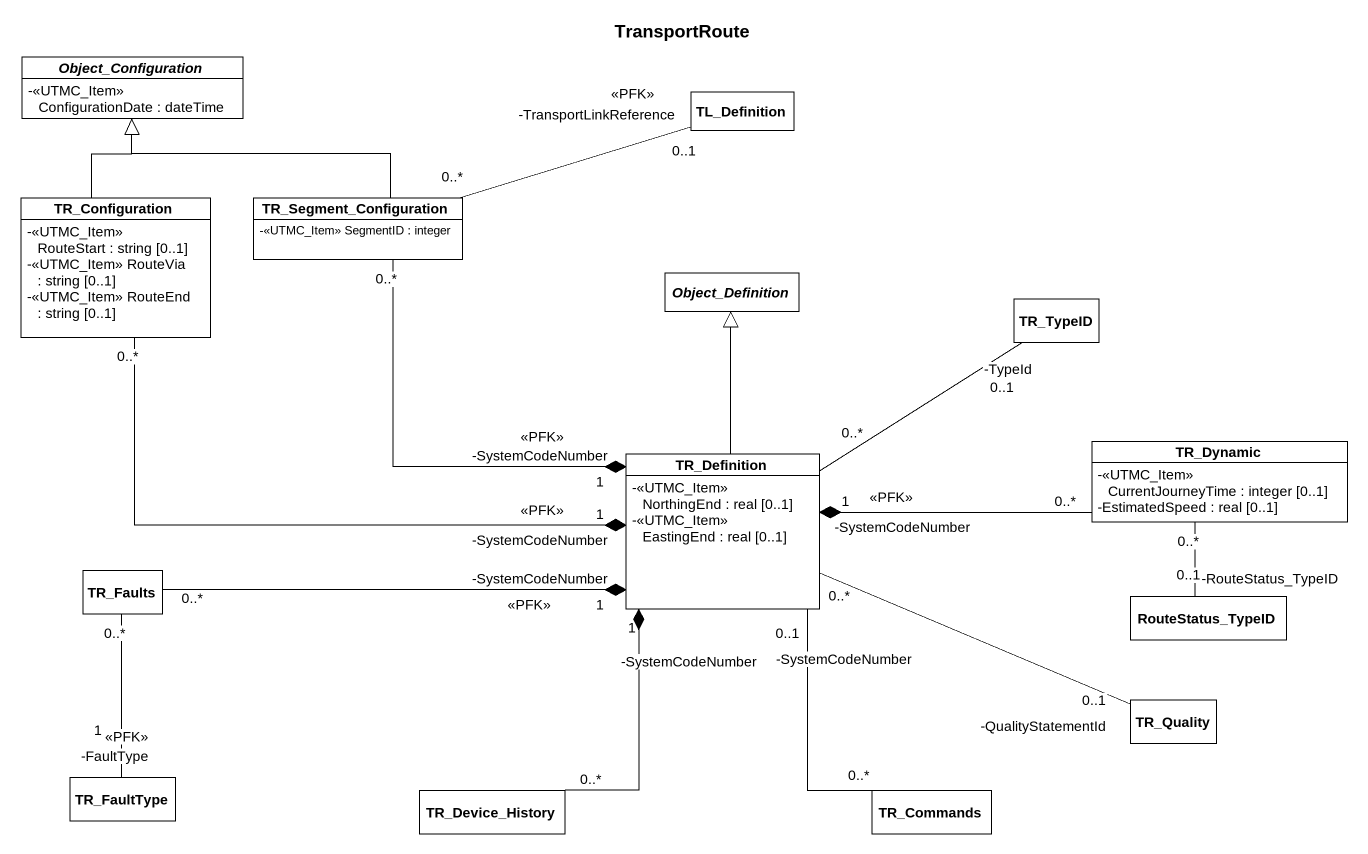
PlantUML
@startuml
title TransportRoute
hide circle
hide empty members
skinparam classAttributeIconSize 0
abstract class Object_Configuration {
  -<<UTMC_Item>> ConfigurationDate : dateTime
}
class TL_Definition
class TR_Configuration {
  -<<UTMC_Item>> RouteStart : string [0..1]
  -<<UTMC_Item>> RouteVia : string [0..1]
  -<<UTMC_Item>> RouteEnd : string [0..1]
}
class TR_Segment_Configuration {
  -<<UTMC_Item>> SegmentID : integer
}
abstract class Object_Definition
class TR_TypeID
class TR_Definition {
  -<<UTMC_Item>> NorthingEnd : real [0..1]
  -<<UTMC_Item>> EastingEnd : real [0..1]
}
class TR_Dynamic {
  -<<UTMC_Item>> CurrentJourneyTime : integer [0..1]
  -EstimatedSpeed : real [0..1]
}
class TR_Faults
class RouteStatus_TypeID
class TR_Quality
class TR_FaultType
class TR_Device_History
class TR_Commands
TR_Configuration -up-|> Object_Configuration
TR_Segment_Configuration -up-|> Object_Configuration
TR_Segment_Configuration "0..*" -right- "-TransportLinkReference\n0..1\n<<PFK>>" TL_Definition
TR_Definition "-SystemCodeNumber\n1\n<<PFK>>" *-left- "0..*" TR_Configuration
TR_Definition "-SystemCodeNumber\n1\n<<PFK>>" *-up- "0..*" TR_Segment_Configuration
TR_Definition -up-|> Object_Definition
TR_Definition "0..*" -up- "-TypeId\n0..1" TR_TypeID
TR_Definition "-SystemCodeNumber\n1\n<<PFK>>" *-right- "0..*" TR_Dynamic
TR_Definition "-SystemCodeNumber\n1\n<<PFK>>" *-left- "0..*" TR_Faults
TR_Definition "0..*" -right- "-QualityStatementId\n0..1" TR_Quality
TR_Definition "-SystemCodeNumber\n1" *-- "0..*" TR_Device_History
TR_Definition "-SystemCodeNumber\n0..1" -- "0..*" TR_Commands
TR_Dynamic "0..*" -- "-RouteStatus_TypeID\n0..1" RouteStatus_TypeID
TR_FaultType "-FaultType\n1\n<<PFK>>" -up- "0..*" TR_Faults
@enduml
